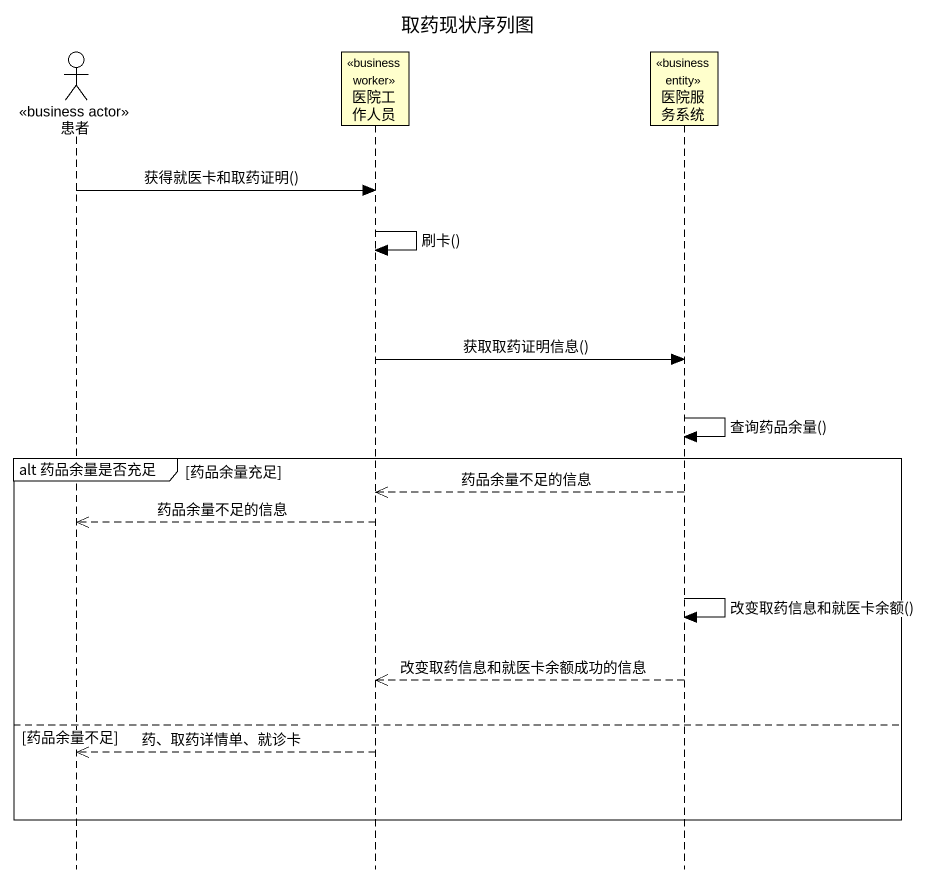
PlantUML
@startuml
title 取药现状序列图
hide footbox
actor 患者 <<business actor>>
participant 医院工作人员 <<business worker>>
participant 医院服务系统 <<business entity>>

患者 -> 医院工作人员 : 获得就医卡和取药证明()
医院工作人员 -> 医院工作人员 : 刷卡()
医院工作人员 -> 医院服务系统 : 获取取药证明信息()
医院服务系统 -> 医院服务系统 : 查询药品余量()
group alt 药品余量是否充足 [药品余量充足]
  医院服务系统 -->> 医院工作人员 : 药品余量不足的信息
  医院工作人员 -->> 患者 : 药品余量不足的信息
  医院服务系统 -> 医院服务系统 : 改变取药信息和就医卡余额()
  医院服务系统 -->> 医院工作人员 : 改变取药信息和就医卡余额成功的信息
else 药品余量不足
  医院工作人员 -->> 患者 : 药、取药详情单、就诊卡
end
@enduml
